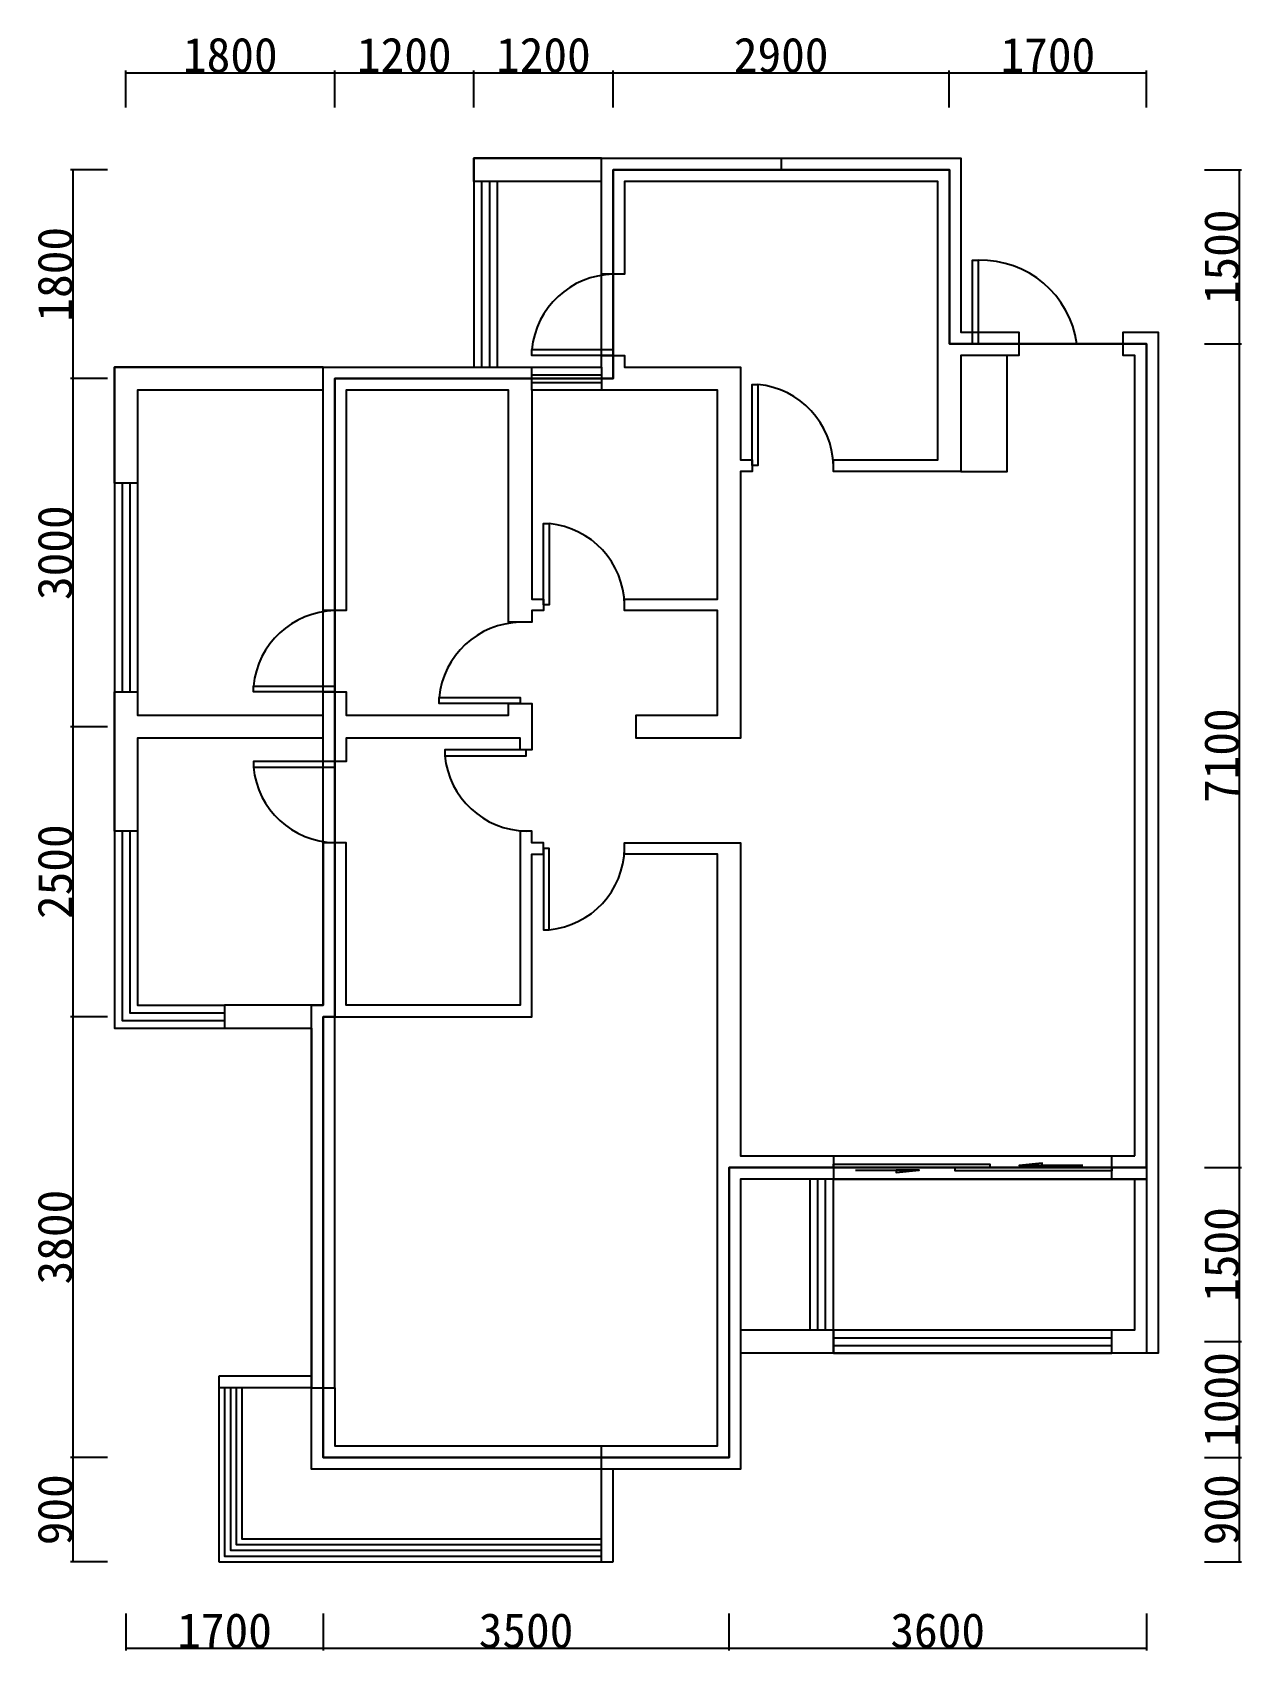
# Model space of a CAD drawing. Header units: millimetres. Extents: x -21393 to 12613, y -4339 to 30737.
# Drawn here: x -9096 to 1357, y -4339 to 9636 of the extents above; entities that cross this region are included whole.
import ezdxf

# ---------------------------------------------------------------- set-up
doc = ezdxf.new("R2010")
doc.units = ezdxf.units.MM
doc.layers.add('产权面积', color=5, linetype='Continuous', plot=False)
doc.layers.add('吊顶', color=4, linetype='Continuous')
doc.layers.add('布置', color=7, linetype='Continuous')
doc.styles.get("Standard").update_dxf_attribs({"font": 'SimSun.ttf', "bigfont": 'gbcbig.shx'})
doc.dimstyles.new('副本 1', dxfattribs={"dimtxt": 300, "dimasz": 10, "dimexe": 20, "dimexo": 20, "dimtad": 1, "dimtoh": 1, "dimtxsty": 'Standard', "dimblk": 'ARCHTICK', "dimcen": 2.5, "dimadec": 0, "dimazin": 0, "dimtfac": 1, "dimtmove": 0, "dimatfit": 3, "dimfxl": 0, "dimarcsym": 0})

# ---------------------------------------------------------------- blocks, each defined once
blk = doc.blocks.new('_ArchTick')
at = {"color": 0, "linetype": 'ByBlock', "const_width": 0.15}
blk.add_lwpolyline([(-0.5, -0.5), (0.5, 0.5)], dxfattribs=at)
blk = doc.blocks.new('*D50')
at = {"layer": 'DEFPOINTS', "color": 0}
for p in [(-5289, 8451), (-8748, 6651), (-8189, 6651)]:
    blk.add_point(p, dxfattribs=at)
at = {"layer": '吊顶', "color": 0, "lineweight": -2}
for p, q in [((-8448, 8451), (-8768, 8451)), ((-8748, 8451), (-8748, 6651)), ((-8448, 6651), (-8768, 6651))]:
    blk.add_line(p, q, dxfattribs=at)
at = {"layer": '吊顶', "color": 0, "lineweight": -2, "xscale": 10, "yscale": 10, "zscale": 10}
for p, rotation in [((-8748, 8451), 90), ((-8748, 6651), 270)]:
    blk.add_blockref('_ArchTick', p, dxfattribs=dict(at, rotation=rotation))
at = {"layer": '吊顶', "color": 0, "insert": (-8899, 7551), "char_height": 300, "attachment_point": 5, "rotation": 90}
blk.add_mtext('1800', dxfattribs=at)
blk = doc.blocks.new('*D51')
at = {"layer": 'DEFPOINTS', "color": 0}
for p in [(-8189, 6651), (-8748, 3651), (-8189, 3651)]:
    blk.add_point(p, dxfattribs=at)
at = {"layer": '吊顶', "color": 0, "lineweight": -2}
for p, q in [((-8448, 6651), (-8768, 6651)), ((-8748, 6651), (-8748, 3651)), ((-8448, 3651), (-8768, 3651))]:
    blk.add_line(p, q, dxfattribs=at)
at = {"layer": '吊顶', "color": 0, "lineweight": -2, "xscale": 10, "yscale": 10, "zscale": 10}
for p, rotation in [((-8748, 6651), 90), ((-8748, 3651), 270)]:
    blk.add_blockref('_ArchTick', p, dxfattribs=dict(at, rotation=rotation))
at = {"layer": '吊顶', "color": 0, "insert": (-8899, 5151), "char_height": 300, "attachment_point": 5, "rotation": 90}
blk.add_mtext('3000', dxfattribs=at)
blk = doc.blocks.new('*D52')
at = {"layer": 'DEFPOINTS', "color": 0}
for p in [(-8189, 3651), (-8748, 1151), (-7439, 1151)]:
    blk.add_point(p, dxfattribs=at)
at = {"layer": '吊顶', "color": 0, "lineweight": -2}
for p, q in [((-8448, 3651), (-8768, 3651)), ((-8748, 3651), (-8748, 1151)), ((-8448, 1151), (-8768, 1151))]:
    blk.add_line(p, q, dxfattribs=at)
at = {"layer": '吊顶', "color": 0, "lineweight": -2, "xscale": 10, "yscale": 10, "zscale": 10}
for p, rotation in [((-8748, 3651), 90), ((-8748, 1151), 270)]:
    blk.add_blockref('_ArchTick', p, dxfattribs=dict(at, rotation=rotation))
at = {"layer": '吊顶', "color": 0, "insert": (-8899, 2401), "char_height": 300, "attachment_point": 5, "rotation": 90}
blk.add_mtext('2500', dxfattribs=at)
blk = doc.blocks.new('*D53')
at = {"layer": 'DEFPOINTS', "color": 0}
for p in [(-7439, 1151), (-8748, -2649), (-6589, -2649)]:
    blk.add_point(p, dxfattribs=at)
at = {"layer": '吊顶', "color": 0, "lineweight": -2}
for p, q in [((-8448, 1151), (-8768, 1151)), ((-8748, 1151), (-8748, -2649)), ((-8448, -2649), (-8768, -2649))]:
    blk.add_line(p, q, dxfattribs=at)
at = {"layer": '吊顶', "color": 0, "lineweight": -2, "xscale": 10, "yscale": 10, "zscale": 10}
for p, rotation in [((-8748, 1151), 90), ((-8748, -2649), 270)]:
    blk.add_blockref('_ArchTick', p, dxfattribs=dict(at, rotation=rotation))
at = {"layer": '吊顶', "color": 0, "insert": (-8899, -749), "char_height": 300, "attachment_point": 5, "rotation": 90}
blk.add_mtext('3800', dxfattribs=at)
blk = doc.blocks.new('*D54')
at = {"layer": 'DEFPOINTS', "color": 0}
for p in [(-6589, -2649), (-8748, -3549), (-7489, -3549)]:
    blk.add_point(p, dxfattribs=at)
at = {"layer": '吊顶', "color": 0, "lineweight": -2}
for p, q in [((-8448, -2649), (-8768, -2649)), ((-8748, -2649), (-8748, -3549)), ((-8448, -3549), (-8768, -3549))]:
    blk.add_line(p, q, dxfattribs=at)
at = {"layer": '吊顶', "color": 0, "lineweight": -2, "xscale": 10, "yscale": 10, "zscale": 10}
for p, rotation in [((-8748, -2649), 90), ((-8748, -3549), 270)]:
    blk.add_blockref('_ArchTick', p, dxfattribs=dict(at, rotation=rotation))
at = {"layer": '吊顶', "color": 0, "insert": (-8899, -3099), "char_height": 300, "attachment_point": 5, "rotation": 90}
blk.add_mtext('900', dxfattribs=at)
blk = doc.blocks.new('*D55')
at = {"layer": 'DEFPOINTS', "color": 0}
for p in [(-6489, 9288), (-8289, 5751), (-6489, 4651)]:
    blk.add_point(p, dxfattribs=at)
at = {"layer": '吊顶', "color": 0, "lineweight": -2}
for p, q in [((-8289, 8988), (-8289, 9308)), ((-8289, 9288), (-6489, 9288)), ((-6489, 8988), (-6489, 9308))]:
    blk.add_line(p, q, dxfattribs=at)
at = {"layer": '吊顶', "color": 0, "lineweight": -2, "xscale": 10, "yscale": 10, "zscale": 10, "rotation": 180}
blk.add_blockref('_ArchTick', (-8289, 9288), dxfattribs=at)
at = {"layer": '吊顶', "color": 0, "lineweight": -2, "xscale": 10, "yscale": 10, "zscale": 10}
blk.add_blockref('_ArchTick', (-6489, 9288), dxfattribs=at)
at = {"layer": '吊顶', "color": 0, "insert": (-7389, 9439), "char_height": 300, "attachment_point": 5}
blk.add_mtext('1800', dxfattribs=at)
blk = doc.blocks.new('*D56')
at = {"layer": 'DEFPOINTS', "color": 0}
for p in [(-5289, 9288), (-5289, 8351), (-6489, 4651)]:
    blk.add_point(p, dxfattribs=at)
at = {"layer": '吊顶', "color": 0, "lineweight": -2}
for p, q in [((-6489, 8988), (-6489, 9308)), ((-6489, 9288), (-5289, 9288)), ((-5289, 8988), (-5289, 9308))]:
    blk.add_line(p, q, dxfattribs=at)
at = {"layer": '吊顶', "color": 0, "lineweight": -2, "xscale": 10, "yscale": 10, "zscale": 10, "rotation": 180}
blk.add_blockref('_ArchTick', (-6489, 9288), dxfattribs=at)
at = {"layer": '吊顶', "color": 0, "lineweight": -2, "xscale": 10, "yscale": 10, "zscale": 10}
blk.add_blockref('_ArchTick', (-5289, 9288), dxfattribs=at)
at = {"layer": '吊顶', "color": 0, "insert": (-5889, 9439), "char_height": 300, "attachment_point": 5}
blk.add_mtext('1200', dxfattribs=at)
blk = doc.blocks.new('*D57')
at = {"layer": 'DEFPOINTS', "color": 0}
for p in [(-4089, 9288), (-5289, 8351), (-4089, 7551)]:
    blk.add_point(p, dxfattribs=at)
at = {"layer": '吊顶', "color": 0, "lineweight": -2}
for p, q in [((-5289, 8988), (-5289, 9308)), ((-5289, 9288), (-4089, 9288)), ((-4089, 8988), (-4089, 9308))]:
    blk.add_line(p, q, dxfattribs=at)
at = {"layer": '吊顶', "color": 0, "lineweight": -2, "xscale": 10, "yscale": 10, "zscale": 10, "rotation": 180}
blk.add_blockref('_ArchTick', (-5289, 9288), dxfattribs=at)
at = {"layer": '吊顶', "color": 0, "lineweight": -2, "xscale": 10, "yscale": 10, "zscale": 10}
blk.add_blockref('_ArchTick', (-4089, 9288), dxfattribs=at)
at = {"layer": '吊顶', "color": 0, "insert": (-4689, 9439), "char_height": 300, "attachment_point": 5}
blk.add_mtext('1200', dxfattribs=at)
blk = doc.blocks.new('*D58')
at = {"layer": 'DEFPOINTS', "color": 0}
for p in [(-1189, 9288), (-1189, 8351), (-4089, 7551)]:
    blk.add_point(p, dxfattribs=at)
at = {"layer": '吊顶', "color": 0, "lineweight": -2}
for p, q in [((-4089, 8988), (-4089, 9308)), ((-4089, 9288), (-1189, 9288)), ((-1189, 8988), (-1189, 9308))]:
    blk.add_line(p, q, dxfattribs=at)
at = {"layer": '吊顶', "color": 0, "lineweight": -2, "xscale": 10, "yscale": 10, "zscale": 10, "rotation": 180}
blk.add_blockref('_ArchTick', (-4089, 9288), dxfattribs=at)
at = {"layer": '吊顶', "color": 0, "lineweight": -2, "xscale": 10, "yscale": 10, "zscale": 10}
blk.add_blockref('_ArchTick', (-1189, 9288), dxfattribs=at)
at = {"layer": '吊顶', "color": 0, "insert": (-2639, 9439), "char_height": 300, "attachment_point": 5}
blk.add_mtext('2900', dxfattribs=at)
blk = doc.blocks.new('*D59')
at = {"layer": 'DEFPOINTS', "color": 0}
for p in [(511, 9288), (-1189, 8351), (511, 6851)]:
    blk.add_point(p, dxfattribs=at)
at = {"layer": '吊顶', "color": 0, "lineweight": -2}
for p, q in [((-1189, 8988), (-1189, 9308)), ((-1189, 9288), (511, 9288)), ((511, 8988), (511, 9308))]:
    blk.add_line(p, q, dxfattribs=at)
at = {"layer": '吊顶', "color": 0, "lineweight": -2, "xscale": 10, "yscale": 10, "zscale": 10, "rotation": 180}
blk.add_blockref('_ArchTick', (-1189, 9288), dxfattribs=at)
at = {"layer": '吊顶', "color": 0, "lineweight": -2, "xscale": 10, "yscale": 10, "zscale": 10}
blk.add_blockref('_ArchTick', (511, 9288), dxfattribs=at)
at = {"layer": '吊顶', "color": 0, "insert": (-339, 9439), "char_height": 300, "attachment_point": 5}
blk.add_mtext('1700', dxfattribs=at)
blk = doc.blocks.new('*D60')
at = {"layer": 'DEFPOINTS', "color": 0}
for p in [(-5289, 8451), (-89, 6951), (1311, 6951)]:
    blk.add_point(p, dxfattribs=at)
at = {"layer": '吊顶', "color": 0, "lineweight": -2}
for p, q in [((1011, 8451), (1331, 8451)), ((1311, 8451), (1311, 6951)), ((1011, 6951), (1331, 6951))]:
    blk.add_line(p, q, dxfattribs=at)
at = {"layer": '吊顶', "color": 0, "lineweight": -2, "xscale": 10, "yscale": 10, "zscale": 10}
for p, rotation in [((1311, 8451), 90), ((1311, 6951), 270)]:
    blk.add_blockref('_ArchTick', p, dxfattribs=dict(at, rotation=rotation))
at = {"layer": '吊顶', "color": 0, "insert": (1160, 7701), "char_height": 300, "attachment_point": 5, "rotation": 90}
blk.add_mtext('1500', dxfattribs=at)
blk = doc.blocks.new('*D61')
at = {"layer": 'DEFPOINTS', "color": 0}
for p in [(-89, 6951), (211, -149), (1311, -149)]:
    blk.add_point(p, dxfattribs=at)
at = {"layer": '吊顶', "color": 0, "lineweight": -2}
for p, q in [((1011, 6951), (1331, 6951)), ((1311, 6951), (1311, -149)), ((1011, -149), (1331, -149))]:
    blk.add_line(p, q, dxfattribs=at)
at = {"layer": '吊顶', "color": 0, "lineweight": -2, "xscale": 10, "yscale": 10, "zscale": 10}
for p, rotation in [((1311, 6951), 90), ((1311, -149), 270)]:
    blk.add_blockref('_ArchTick', p, dxfattribs=dict(at, rotation=rotation))
at = {"layer": '吊顶', "color": 0, "insert": (1160, 3401), "char_height": 300, "attachment_point": 5, "rotation": 90}
blk.add_mtext('7100', dxfattribs=at)
blk = doc.blocks.new('*D62')
at = {"layer": 'DEFPOINTS', "color": 0}
for p in [(211, -149), (211, -1649), (1311, -1649)]:
    blk.add_point(p, dxfattribs=at)
at = {"layer": '吊顶', "color": 0, "lineweight": -2}
for p, q in [((1011, -149), (1331, -149)), ((1311, -149), (1311, -1649)), ((1011, -1649), (1331, -1649))]:
    blk.add_line(p, q, dxfattribs=at)
at = {"layer": '吊顶', "color": 0, "lineweight": -2, "xscale": 10, "yscale": 10, "zscale": 10}
for p, rotation in [((1311, -149), 90), ((1311, -1649), 270)]:
    blk.add_blockref('_ArchTick', p, dxfattribs=dict(at, rotation=rotation))
at = {"layer": '吊顶', "color": 0, "insert": (1160, -899), "char_height": 300, "attachment_point": 5, "rotation": 90}
blk.add_mtext('1500', dxfattribs=at)
blk = doc.blocks.new('*D63')
at = {"layer": 'DEFPOINTS', "color": 0}
for p in [(211, -1649), (-4189, -2649), (1311, -2649)]:
    blk.add_point(p, dxfattribs=at)
at = {"layer": '吊顶', "color": 0, "lineweight": -2}
for p, q in [((1011, -1649), (1331, -1649)), ((1311, -1649), (1311, -2649)), ((1011, -2649), (1331, -2649))]:
    blk.add_line(p, q, dxfattribs=at)
at = {"layer": '吊顶', "color": 0, "lineweight": -2, "xscale": 10, "yscale": 10, "zscale": 10}
for p, rotation in [((1311, -1649), 90), ((1311, -2649), 270)]:
    blk.add_blockref('_ArchTick', p, dxfattribs=dict(at, rotation=rotation))
at = {"layer": '吊顶', "color": 0, "insert": (1160, -2149), "char_height": 300, "attachment_point": 5, "rotation": 90}
blk.add_mtext('1000', dxfattribs=at)
blk = doc.blocks.new('*D64')
at = {"layer": 'DEFPOINTS', "color": 0}
for p in [(-4189, -2649), (-4089, -3549), (1311, -3549)]:
    blk.add_point(p, dxfattribs=at)
at = {"layer": '吊顶', "color": 0, "lineweight": -2}
for p, q in [((1011, -2649), (1331, -2649)), ((1311, -2649), (1311, -3549)), ((1011, -3549), (1331, -3549))]:
    blk.add_line(p, q, dxfattribs=at)
at = {"layer": '吊顶', "color": 0, "lineweight": -2, "xscale": 10, "yscale": 10, "zscale": 10}
for p, rotation in [((1311, -2649), 90), ((1311, -3549), 270)]:
    blk.add_blockref('_ArchTick', p, dxfattribs=dict(at, rotation=rotation))
at = {"layer": '吊顶', "color": 0, "insert": (1160, -3099), "char_height": 300, "attachment_point": 5, "rotation": 90}
blk.add_mtext('900', dxfattribs=at)
blk = doc.blocks.new('*D65')
at = {"layer": 'DEFPOINTS', "color": 0}
for p in [(-8289, 2751), (-6589, -2049), (-6589, -4293)]:
    blk.add_point(p, dxfattribs=at)
at = {"layer": '吊顶', "color": 0, "lineweight": -2}
for p, q in [((-8289, -3993), (-8289, -4313)), ((-6589, -3993), (-6589, -4313)), ((-8289, -4293), (-6589, -4293))]:
    blk.add_line(p, q, dxfattribs=at)
at = {"layer": '吊顶', "color": 0, "lineweight": -2, "xscale": 10, "yscale": 10, "zscale": 10, "rotation": 180}
blk.add_blockref('_ArchTick', (-8289, -4293), dxfattribs=at)
at = {"layer": '吊顶', "color": 0, "lineweight": -2, "xscale": 10, "yscale": 10, "zscale": 10}
blk.add_blockref('_ArchTick', (-6589, -4293), dxfattribs=at)
at = {"layer": '吊顶', "color": 0, "insert": (-7439, -4142), "char_height": 300, "attachment_point": 5}
blk.add_mtext('1700', dxfattribs=at)
blk = doc.blocks.new('*D66')
at = {"layer": 'DEFPOINTS', "color": 0}
for p in [(-6589, -2049), (-3089, -2549), (-3089, -4293)]:
    blk.add_point(p, dxfattribs=at)
at = {"layer": '吊顶', "color": 0, "lineweight": -2}
for p, q in [((-6589, -3993), (-6589, -4313)), ((-3089, -3993), (-3089, -4313)), ((-6589, -4293), (-3089, -4293))]:
    blk.add_line(p, q, dxfattribs=at)
at = {"layer": '吊顶', "color": 0, "lineweight": -2, "xscale": 10, "yscale": 10, "zscale": 10, "rotation": 180}
blk.add_blockref('_ArchTick', (-6589, -4293), dxfattribs=at)
at = {"layer": '吊顶', "color": 0, "lineweight": -2, "xscale": 10, "yscale": 10, "zscale": 10}
blk.add_blockref('_ArchTick', (-3089, -4293), dxfattribs=at)
at = {"layer": '吊顶', "color": 0, "insert": (-4839, -4142), "char_height": 300, "attachment_point": 5}
blk.add_mtext('3500', dxfattribs=at)
blk = doc.blocks.new('*D67')
at = {"layer": 'DEFPOINTS', "color": 0}
for p in [(511, -1549), (-3089, -2549), (511, -4293)]:
    blk.add_point(p, dxfattribs=at)
at = {"layer": '吊顶', "color": 0, "lineweight": -2}
for p, q in [((-3089, -3993), (-3089, -4313)), ((511, -3993), (511, -4313)), ((-3089, -4293), (511, -4293))]:
    blk.add_line(p, q, dxfattribs=at)
at = {"layer": '吊顶', "color": 0, "lineweight": -2, "xscale": 10, "yscale": 10, "zscale": 10, "rotation": 180}
blk.add_blockref('_ArchTick', (-3089, -4293), dxfattribs=at)
at = {"layer": '吊顶', "color": 0, "lineweight": -2, "xscale": 10, "yscale": 10, "zscale": 10}
blk.add_blockref('_ArchTick', (511, -4293), dxfattribs=at)
at = {"layer": '吊顶', "color": 0, "insert": (-1289, -4142), "char_height": 300, "attachment_point": 5}
blk.add_mtext('3600', dxfattribs=at)

msp = doc.modelspace()

# ---------------------------------------------------------------- linework, layer by layer
at = {"color": 4}
for p, q in [((-5288.746, 8351.157), (-5288.746, 6751.157)), ((-5221.746, 8351.157), (-5221.746, 6751.157)), ((-5154.746, 8351.157), (-5154.746, 6751.157)), ((-5088.746, 8351.157), (-5088.746, 6751.157)), ((-4788.746, 6684.157), (-4188.746, 6684.157)), ((-4788.746, 6617.157), (-4188.746, 6617.157)), ((-8388.746, 5751.157), (-8388.746, 3951.157)), ((-8188.746, 5751.157), (-8188.746, 3951.157)), ((-2188.746, -48.843), (211.254, -48.843)), ((-2388.746, -1548.843), (-2388.746, -248.843)), ((-2322.746, -1548.843), (-2322.746, -248.843)), ((-2255.746, -1548.843), (-2255.746, -248.843)), ((-2188.746, -1548.843), (-2188.746, -248.843)), ((-7488.746, -2048.843), (-7488.746, -3548.843)), ((-7488.746, -3548.843), (-7488.746, -3548.843)), ((-7488.746, -3548.843), (-4188.746, -3548.843))]:
    msp.add_line(p, q, dxfattribs=at)
for p, q in [((-6688.746, -1948.843), (-7488.746, -1948.843)), ((-7488.746, -1948.843), (-7488.746, -2048.843)), ((-4088.746, -3548.843), (-4088.746, -2748.843)), ((-4188.746, -3548.843), (-4088.746, -3548.843))]:
    msp.add_line(p, q)
for points in [[(-5288.746, 8351.157), (-5288.746, 8551.157), (-1088.746, 8551.157), (-1088.746, 7051.157), (-588.746, 7051.157), (-588.746, 6851.157), (-1088.746, 6851.157), (-1088.746, 5851.157), (-2188.746, 5851.157), (-2188.746, 5951.157), (-1288.746, 5951.157), (-1288.746, 6851.157), (-1288.746, 8351.157), (-3988.746, 8351.157), (-3988.746, 7551.157), (-4188.746, 7551.157), (-4188.746, 8351.157), (-5088.746, 8351.157)], [(-988.746, 6951.157), (-988.746, 7671.157), (-938.746, 7671.157), (-938.746, 6951.157)], [(411.254, -48.843), (411.254, 6851.157), (311.254, 6851.157), (311.254, 7051.157), (611.254, 7051.157), (611.254, -1748.843), (211.254, -1748.843), (211.254, -1548.843), (411.254, -1548.843), (411.254, -248.843), (211.254, -248.843), (211.254, -48.843)], [(-8188.746, 5751.157), (-8388.746, 5751.157), (-8388.746, 6751.157), (-5288.746, 6751.157), (-5088.746, 6751.157), (-4188.746, 6751.157), (-4188.746, 6851.157), (-3988.746, 6851.157), (-3988.746, 6751.157), (-2988.746, 6751.157), (-2988.746, 5951.157), (-2888.746, 5951.157), (-2888.746, 5851.157), (-2988.746, 5851.157), (-2988.746, 3551.157), (-3888.746, 3551.157), (-3888.746, 3751.157), (-3188.746, 3751.157), (-3188.746, 4651.157), (-3988.746, 4651.157), (-3988.746, 4751.157), (-3188.746, 4751.157), (-3188.746, 6551.157), (-4788.746, 6551.157), (-4788.746, 4751.157), (-4688.746, 4751.157), (-4688.746, 4651.157), (-4788.746, 4651.157), (-4788.746, 4551.157), (-4988.746, 4551.157), (-4988.746, 6551.157), (-6388.746, 6551.157), (-6388.746, 4651.157), (-6588.746, 4651.157), (-6588.746, 6551.157), (-8188.746, 6551.157)], [(-2888.746, 5901.157), (-2888.746, 6601.157), (-2838.746, 6601.157), (-2838.746, 5901.157)], [(-4688.746, 4701.157), (-4688.746, 5401.157), (-4638.746, 5401.157), (-4638.746, 4701.157)], [(-8388.746, 2751.157), (-8388.746, 3951.157), (-8188.746, 3951.157), (-8188.746, 3751.157), (-6588.746, 3751.157), (-6588.746, 3951.157), (-6388.746, 3951.157), (-6388.746, 3751.157), (-4988.746, 3751.157), (-4988.746, 3851.157), (-4788.746, 3851.157), (-4788.746, 3751.157), (-4788.746, 3551.157), (-4788.746, 3451.157), (-4888.746, 3451.157), (-4888.746, 3551.157), (-6388.746, 3551.157), (-6388.746, 3351.157), (-6588.746, 3351.157), (-6588.746, 3551.157), (-8188.746, 3551.157), (-8188.746, 2751.157)], [(-6488.746, 3951.157), (-7188.746, 3951.157), (-7188.746, 4001.157), (-6488.746, 4001.157)], [(-4888.746, 3851.157), (-5588.746, 3851.157), (-5588.746, 3901.157), (-4888.746, 3901.157)], [(-4838.746, 3451.157), (-5538.746, 3451.157), (-5538.746, 3401.157), (-4838.746, 3401.157)], [(-6488.746, 3351.157), (-7188.746, 3351.157), (-7188.746, 3301.157), (-6488.746, 3301.157)], [(-7438.746, 1051.157), (-6688.746, 1051.157), (-6688.746, -2048.843), (-6488.746, -2048.843), (-6488.746, 1151.157), (-4788.746, 1151.157), (-4788.746, 2551.157), (-4688.746, 2551.157), (-4688.746, 2651.157), (-4788.746, 2651.157), (-4788.746, 2751.157), (-4888.746, 2751.157), (-4888.746, 1251.157), (-6388.746, 1251.157), (-6388.746, 2651.157), (-6588.746, 2651.157), (-6588.746, 1251.157), (-7438.746, 1251.157)], [(-4688.746, 2601.157), (-4688.746, 1901.157), (-4638.746, 1901.157), (-4638.746, 2601.157)], [(-2988.746, -248.843), (-2988.746, -1548.843), (-2188.746, -1548.843), (-2188.746, -1748.843), (-2988.746, -1748.843), (-2988.746, -2748.843), (-4188.746, -2748.843), (-4188.746, -2548.843), (-3188.746, -2548.843), (-3188.746, 2551.157), (-3988.746, 2551.157), (-3988.746, 2651.157), (-2988.746, 2651.157), (-2988.746, -48.843), (-2188.746, -48.843), (-2188.746, -248.843)]]:
    msp.add_lwpolyline(points, close=True)
for points in [[(-4088.746, 7551.157, 0.380672986), (-4788.746, 6901.157)], [(-88.746, 6951.157, 0.3810874), (-938.746, 7671.157)], [(-2188.746, 5901.157, 0.380672986), (-2838.746, 6601.157)], [(-3988.746, 4701.157, 0.380672986), (-4638.746, 5401.157)], [(-6488.746, 4651.157, 0.380672986), (-7188.746, 4001.157)], [(-4888.746, 4551.157, 0.380672986), (-5588.746, 3901.157)], [(-5538.746, 3401.157, 0.380672986), (-4838.746, 2751.157)], [(-7188.746, 3301.157, 0.380672986), (-6488.746, 2651.157)], [(-4638.746, 1901.157, 0.380672986), (-3988.746, 2601.157)]]:
    msp.add_lwpolyline(points, format="xyb")
for points in [[(-4088.746, 6851.157), (-4788.746, 6851.157), (-4788.746, 6901.157), (-4088.746, 6901.157)], [(-1088.746, 5851.157), (-688.746, 5851.157), (-688.746, 6851.157)], [(-6688.746, -2048.843), (-7488.746, -2048.843)], [(-6488.746, -2048.843), (-6488.746, -2548.843), (-4188.746, -2548.843)], [(-4188.746, -3548.843), (-4188.746, -2748.843)]]:
    msp.add_lwpolyline(points)
for points in [[(-8321.746, 5751.157), (-8321.746, 3951.157)], [(-8254.746, 5751.157), (-8254.746, 3951.157)], [(-8388.746, 2751.157), (-8388.746, 1051.157), (-7438.746, 1051.157)], [(-8322.746, 2751.157), (-8322.746, 1117.157), (-7438.746, 1117.157)], [(-8255.746, 2751.157), (-8255.746, 1184.157), (-7438.746, 1184.157)], [(-8188.746, 2751.157), (-8188.746, 1251.157), (-7438.746, 1251.157)], [(-37.558, -131.357), (-587.558, -131.357), (-387.558, -131.357), (-387.558, -111.357), (-587.558, -131.357)], [(-1997.546, -170.881), (-1447.546, -170.881), (-1647.546, -170.881), (-1647.546, -190.881), (-1447.546, -170.881)], [(-2188.746, -1548.843), (211.254, -1548.843)], [(-2188.746, -1615.843), (211.254, -1615.843)], [(-2188.746, -1682.843), (211.254, -1682.843)], [(-2188.746, -1748.843), (211.254, -1748.843)], [(-7438.746, -2048.843), (-7438.746, -3498.843), (-4188.746, -3498.843)], [(-7388.746, -2048.843), (-7388.746, -3448.843), (-4188.746, -3448.843)], [(-7338.746, -2048.843), (-7338.746, -3398.843), (-4188.746, -3398.843)], [(-7288.746, -2048.843), (-7288.746, -3348.843), (-4188.746, -3348.843)]]:
    msp.add_lwpolyline(points, dxfattribs=at)
for points in [[(-2188.746, -148.843), (-2188.746, -118.843), (-838.746, -118.843), (-838.746, -148.843)], [(211.254, -148.843), (211.254, -178.843), (-1138.746, -178.843), (-1138.746, -148.843)]]:
    msp.add_lwpolyline(points, close=True, dxfattribs=at)
at = {"layer": '产权面积', "color": 5}
msp.add_line((-2188.746, -1748.843), (-2188.746, -248.843), dxfattribs=at)
for points in [[(-2638.746, 8551.157), (-2638.746, 8451.157), (-1188.746, 8451.157), (-1188.746, 6951.157), (511.254, 6951.157), (511.254, -248.843), (-2988.746, -248.843), (-2988.746, -2748.843), (-6688.746, -2748.843), (-6688.746, 1251.157), (-6588.746, 1251.157), (-6588.746, 6751.157), (-4188.746, 6751.157), (-4188.746, 8551.157)], [(-4188.746, 8551.157), (-5288.746, 8551.157), (-5288.746, 6751.157), (-4188.746, 6751.157)], [(-6588.746, 1151.157), (-6488.746, 1151.157), (-6488.746, 6651.157), (-6488.746, 6651.157), (-4088.746, 6651.157), (-4088.746, 8451.157), (-1188.746, 8451.157), (-1188.746, 6951.157), (511.254, 6951.157), (511.254, -148.843), (-3088.746, -148.843), (-3088.746, -2648.843), (-6588.746, -2648.843)], [(511.254, 6951.157), (-1188.746, 6951.157), (-1188.746, 8451.157), (-2638.746, 8451.157), (-4088.746, 8451.157), (-4088.746, 6651.157), (-6488.746, 6651.157), (-6488.746, 1151.157), (-6588.746, 1151.157), (-6588.746, -2648.843), (-3088.746, -2648.843), (-3088.746, -148.843), (511.254, -148.843)], [(511.254, 6951.157), (-1188.746, 6951.157), (-1188.746, 8451.157), (-2638.746, 8451.157), (-4088.746, 8451.157), (-4088.746, 6651.157), (-6488.746, 6651.157), (-6488.746, 1151.157), (-6588.746, 1151.157), (-6588.746, -2648.843), (-3088.746, -2648.843), (-3088.746, -148.843), (511.254, -148.843)], [(511.254, 6951.157), (-1188.746, 6951.157), (-1188.746, 8451.157), (-2638.746, 8451.157), (-4088.746, 8451.157), (-4088.746, 6651.157), (-6488.746, 6651.157), (-6488.746, 1151.157), (-6588.746, 1151.157), (-6588.746, -2648.843), (-3088.746, -2648.843), (-3088.746, -148.843), (511.254, -148.843)], [(-6588.746, 6751.157), (-8388.746, 6751.157), (-8388.746, 1051.157), (-6688.746, 1051.157), (-6688.746, 1251.157), (-6588.746, 1251.157)], [(-2188.746, -248.843), (511.254, -248.843), (511.254, -1748.843), (-2188.746, -1748.843)]]:
    msp.add_lwpolyline(points, close=True, dxfattribs=at)
for points in [[(-6588.746, 6751.157), (-8388.746, 6751.157), (-8388.746, 1051.157), (-6688.746, 1051.157)], [(511.254, -248.843), (511.254, -1748.843), (-2188.746, -1748.843)]]:
    msp.add_lwpolyline(points, dxfattribs=at)
at = {"layer": '布置'}
for p, q in [((-4788.746, 6551.157), (-4788.746, 6751.157)), ((-4188.746, 6751.157), (-4188.746, 6551.157))]:
    msp.add_line(p, q, dxfattribs=at)

# ---------------------------------------------------------------- dimensions: what is measured, and where the dimension line sits
at = {"layer": '吊顶'}
for base, p1, p2, picture, middle in [((-6488.746, 9288.174), (-8288.746, 5751.157), (-6488.746, 4651.157), '*D55', (-7388.746, 9438.799)), ((-6588.746, -4292.731), (-8288.746, 2751.157), (-6588.746, -2048.843), '*D65', (-7438.746, -4142.106))]:
    dim = msp.add_linear_dim(base=base, p1=p1, p2=p2, dimstyle='副本 1', dxfattribs=at)
    dim.commit()
    dim.dimension.update_dxf_attribs({"geometry": picture, "text_midpoint": middle})
for base, p1, p2, picture, middle in [((-5288.746, 9288.174), (-6488.746, 4651.157), (-5288.746, 8351.157), '*D56', (-5888.746, 9438.799)), ((-4088.746, 9288.174), (-5288.746, 8351.157), (-4088.746, 7551.157), '*D57', (-4688.746, 9438.799)), ((-1188.746, 9288.174), (-4088.746, 7551.157), (-1188.746, 8351.157), '*D58', (-2638.746, 9438.799)), ((511.254, 9288.174), (-1188.746, 8351.157), (511.254, 6851.157), '*D59', (-338.746, 9438.799)), ((511.254, -4292.731), (-3088.746, -2548.843), (511.254, -1548.843), '*D67', (-1288.746, -4142.106)), ((-3088.746, -4292.731), (-6588.746, -2048.843), (-3088.746, -2548.843), '*D66', (-4838.746, -4142.106))]:
    dim = msp.add_linear_dim(base=base, p1=p1, p2=p2, dimstyle='副本 1', override={"dimtmove": 1}, dxfattribs=at)
    dim.commit()
    dim.dimension.update_dxf_attribs({"geometry": picture, "text_midpoint": middle})
for base, p2, picture, middle in [((-8748.049, 6651.157), (-8188.746, 6651.157), '*D50', (-8898.674, 7551.157)), ((1310.996, 6951.157), (-88.746, 6951.157), '*D60', (1160.371, 7701.157))]:
    dim = msp.add_linear_dim(base=base, p1=(-5288.746, 8451.157), p2=p2, angle=90, dimstyle='副本 1', dxfattribs=at)
    dim.commit()
    dim.dimension.update_dxf_attribs({"geometry": picture, "text_midpoint": middle})
for base, p1, p2, picture, middle in [((1310.996, -148.843), (-88.746, 6951.157), (211.254, -148.843), '*D61', (1160.371, 3401.157)), ((-8748.049, 3651.157), (-8188.746, 6651.157), (-8188.746, 3651.157), '*D51', (-8898.674, 5151.157)), ((-8748.049, 1151.157), (-8188.746, 3651.157), (-7438.746, 1151.157), '*D52', (-8898.674, 2401.157)), ((-8748.049, -2648.843), (-7438.746, 1151.157), (-6588.746, -2648.843), '*D53', (-8898.674, -748.843)), ((1310.996, -1648.843), (211.254, -148.843), (211.254, -1648.843), '*D62', (1160.371, -898.843)), ((1310.996, -2648.843), (211.254, -1648.843), (-4188.746, -2648.843), '*D63', (1160.371, -2148.843)), ((-8748.049, -3548.843), (-6588.746, -2648.843), (-7488.746, -3548.843), '*D54', (-8898.674, -3098.843)), ((1310.996, -3548.843), (-4188.746, -2648.843), (-4088.746, -3548.843), '*D64', (1160.371, -3098.843))]:
    dim = msp.add_linear_dim(base=base, p1=p1, p2=p2, angle=90, dimstyle='副本 1', override={"dimtmove": 1}, dxfattribs=at)
    dim.commit()
    dim.dimension.update_dxf_attribs({"geometry": picture, "text_midpoint": middle})

doc.saveas('drawing.dxf')
